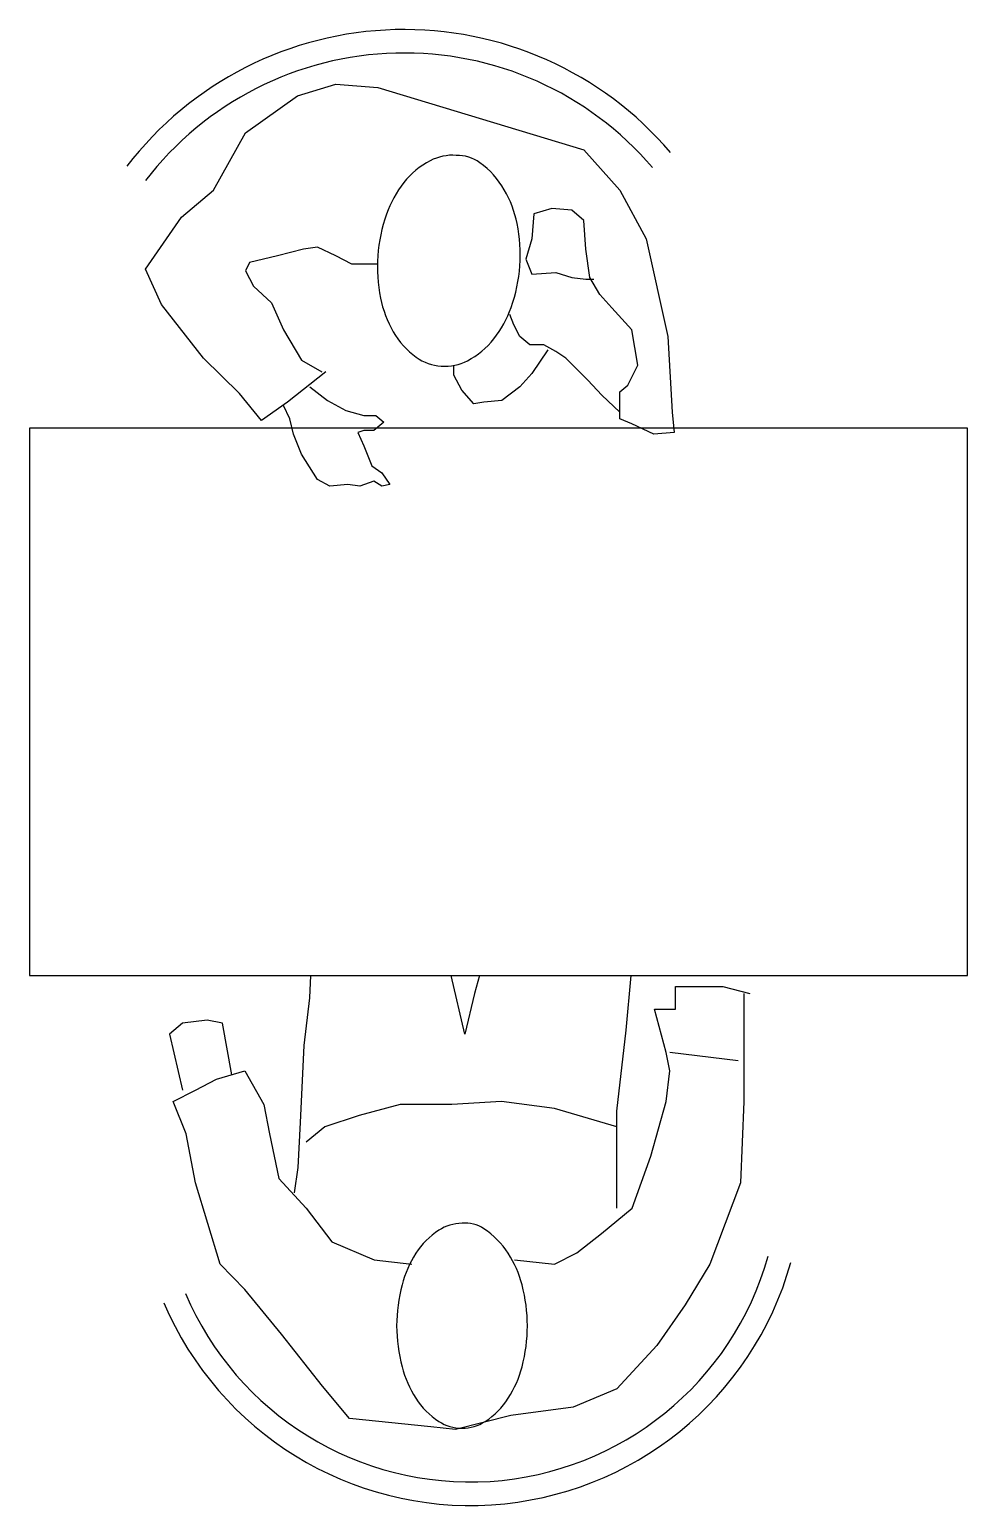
# Model space of a CAD drawing. Extents: x -0.51 to 0.56, y -0.92 to 0.75.
import ezdxf

# ---------------------------------------------------------------- set-up
doc = ezdxf.new("R2010")
doc.units = 0
doc.header["$LTSCALE"] = 100
doc.header["$MEASUREMENT"] = 0
doc.layers.get('0').update_dxf_attribs({"linetype": 'CONTINUOUS'})
doc.layers.add('P-PESSOA', color=2, linetype='CONTINUOUS')

# ---------------------------------------------------------------- blocks, each defined once
blk = doc.blocks.new('P63', base_point=(22049.25, 15401.02))
at = {"linetype": 'CONTINUOUS'}
for points in [[(22062.8, 15384.37), (22066.67, 15379.5), (22069.04, 15376.17), (22065.6, 15373.36), (22061.08, 15368.74), (22054.2, 15363.37), (22049.68, 15361.32), (22043.01, 15365.93), (22039.57, 15370.03), (22032.25, 15374.12), (22027.52, 15380.78), (22026.01, 15385.65), (22026.44, 15391.03), (22034.4, 15417.41), (22039.57, 15422.02), (22045.81, 15425.35), (22058.28, 15428.16), (22067.96, 15428.68), (22070.55, 15428.93), (22070.76, 15426.37), (22069.47, 15423.55), (22068.82, 15422.02), (22065.38, 15422.02), (22064.52, 15423.04), (22061.94, 15424.32), (22057.42, 15423.55), (22054.63, 15420.99), (22052.91, 15419.46), (22050.75, 15418.18), (22047.1, 15417.66), (22043.44, 15417.41), (22042.15, 15415.87), (22041.93, 15413.31), (22042.58, 15411), (22045.81, 15410.75), (22048.39, 15409.98), (22050.32, 15410.75), (22050.11, 15413.82), (22050.75, 15415.87), (22050.97, 15417.66), (22050.97, 15418.69)], [(22067.96, 15422.02), (22065.81, 15419.71), (22063.88, 15417.92), (22061.08, 15415.1), (22060.22, 15413.82), (22059.36, 15412.28), (22059.36, 15410.49), (22058.28, 15409.21), (22056.78, 15408.44), (22055.49, 15407.93)], [(22060, 15412.8), (22063.02, 15410.75), (22064.74, 15409.21), (22066.46, 15406.91), (22066.67, 15404.6), (22066.89, 15403.32), (22065.17, 15401.78), (22063.23, 15400.76), (22061.94, 15400.76)], [(22064.74, 15382.32), (22066.46, 15384.62), (22067.75, 15386.93), (22068.39, 15389.23), (22068.39, 15390.77), (22069.25, 15391.8), (22070.33, 15390.51), (22070.33, 15389.23), (22070.55, 15388.47), (22072.27, 15389.23), (22074.85, 15390.26), (22075.71, 15391.54), (22077.21, 15392.56), (22077.43, 15391.54), (22076.78, 15390.51), (22077.43, 15388.72), (22077.21, 15387.19), (22077.43, 15384.88), (22076.57, 15383.34), (22073.34, 15381.29), (22070.76, 15380.27), (22068.82, 15379.76), (22067.1, 15378.99)], [(22049.03, 15391.03), (22049.03, 15387.7), (22047.96, 15385.65), (22046.88, 15383.34), (22047.1, 15381.55), (22047.96, 15378.22), (22048.82, 15374.64), (22049.89, 15374.12), (22051.83, 15375.15), (22053.98, 15377.45), (22057.42, 15378.99), (22061.3, 15381.29), (22062.8, 15383.86)]]:
    blk.add_lwpolyline(points, dxfattribs=at)
blk.add_lwpolyline([(22049.25, 15409.21, 0.06821), (22043.84, 15408.86, 0.08041), (22039.53, 15407.22, 0.107073), (22036.06, 15404.09, 0.161193), (22035.12, 15401.08, 0.138567), (22035.81, 15397.74, 0.107073), (22038.61, 15394.37, 0.08041), (22042.65, 15392.14, 0.06821), (22047.96, 15391.03, 0.06821), (22053.37, 15391.38, 0.08041), (22057.68, 15393.01, 0.107073), (22060.93, 15395.95, 0.138567), (22062.08, 15399.16, 0.138567), (22061.39, 15402.5, 0.107073), (22058.59, 15405.87, 0.08041), (22054.56, 15408.1, 0.06821)], format="xyb", close=True, dxfattribs=at)

msp = doc.modelspace()

# ---------------------------------------------------------------- linework, layer by layer
at = {"layer": 'P-PESSOA', "linetype": 'CONTINUOUS'}
msp.add_lwpolyline([(-0.5102, 0.301), (-0.5102, -0.3211), (0.5562, -0.3211), (0.5562, 0.301)], close=True, dxfattribs=at)
for points in [[(-0.1907, -0.3208), (-0.1918, -0.3463), (-0.1985, -0.4005), (-0.2025, -0.4881), (-0.2052, -0.5391), (-0.2092, -0.5678)], [(0.0014, -0.3208), (-0.0044, -0.3415), (-0.0044, -0.3415), (-0.0151, -0.3877), (-0.031, -0.3208)], [(0.0411, -0.6442), (0.0866, -0.649), (0.112, -0.6363), (0.1401, -0.614), (0.1749, -0.5853), (0.1963, -0.5263), (0.2137, -0.4642), (0.2177, -0.4291), (0.2137, -0.4084), (0.2003, -0.359), (0.2244, -0.359), (0.2244, -0.3335), (0.2779, -0.3335), (0.3087, -0.3415)], [(0.1575, -0.5853), (0.1575, -0.4753), (0.1682, -0.3829), (0.1738, -0.3208)], [(0.302, -0.3415), (0.302, -0.4642), (0.298, -0.5566), (0.2806, -0.6028), (0.2632, -0.649), (0.2351, -0.6952), (0.203, -0.7414), (0.1575, -0.7908), (0.108, -0.8115), (0.0371, -0.8211), (-0.0258, -0.837), (-0.0539, -0.8338), (-0.1463, -0.8243), (-0.1771, -0.7876), (-0.2239, -0.7287), (-0.2654, -0.6777), (-0.2935, -0.649), (-0.3216, -0.5566), (-0.3323, -0.5008), (-0.347, -0.4642), (-0.3216, -0.4514), (-0.2975, -0.4387), (-0.2654, -0.4291), (-0.244, -0.4674), (-0.2373, -0.5008), (-0.2266, -0.5518), (-0.1958, -0.5853), (-0.1664, -0.6235), (-0.1182, -0.6442), (-0.0754, -0.649)], [(-0.2801, -0.4339), (-0.2908, -0.375), (-0.3082, -0.3718), (-0.3363, -0.375), (-0.351, -0.3877), (-0.3363, -0.4514)], [(0.2953, -0.418), (0.2177, -0.4084), (0.2177, -0.4084)], [(0.1575, -0.4929), (0.0866, -0.4722), (0.0264, -0.4642), (-0.0299, -0.4674), (-0.0887, -0.4674), (-0.1356, -0.4801), (-0.1744, -0.4929), (-0.1958, -0.5104)]]:
    msp.add_lwpolyline(points, dxfattribs=at)
msp.add_lwpolyline([(0.0558, -0.7191, 0.064646), (0.0498, -0.6726, 0.077509), (0.034, -0.6367, 0.107173), (0.0063, -0.6087, 0.168456), (-0.0185, -0.6026, 0.145027), (-0.0449, -0.6105, 0.107173), (-0.071, -0.6367, 0.077509), (-0.0867, -0.6726, 0.064646), (-0.0928, -0.7191, 0.064646), (-0.0867, -0.7656, 0.077509), (-0.071, -0.8015, 0.107173), (-0.0449, -0.8277, 0.145027), (-0.0185, -0.8356, 0.145027), (0.008, -0.8277, 0.107173), (0.034, -0.8015, 0.077509), (0.0498, -0.7656, 0.064646)], format="xyb", close=True, dxfattribs=at)
for centre, radius, start, end in [((-0.0842, 0.3565), 0.3978, 40.4667, 142.4771), ((-0.0842, 0.3565), 0.3711, 40.4667, 142.4771), ((-0.0091, -0.5447), 0.3786, 203.0335, 344.2814), ((-0.0091, -0.5447), 0.3519, 203.0335, 344.2814)]:
    msp.add_arc(centre, radius, start, end, dxfattribs=at)

# ---------------------------------------------------------------- block references
at = {"layer": 'P-PESSOA', "linetype": 'CONTINUOUS', "xscale": 0.008886886527410156, "yscale": 0.008886886527410156, "zscale": 0.008886886527410156, "rotation": 270}
msp.add_blockref('P63', (-0.0255, 0.4857), dxfattribs=at)

doc.saveas('drawing.dxf')
